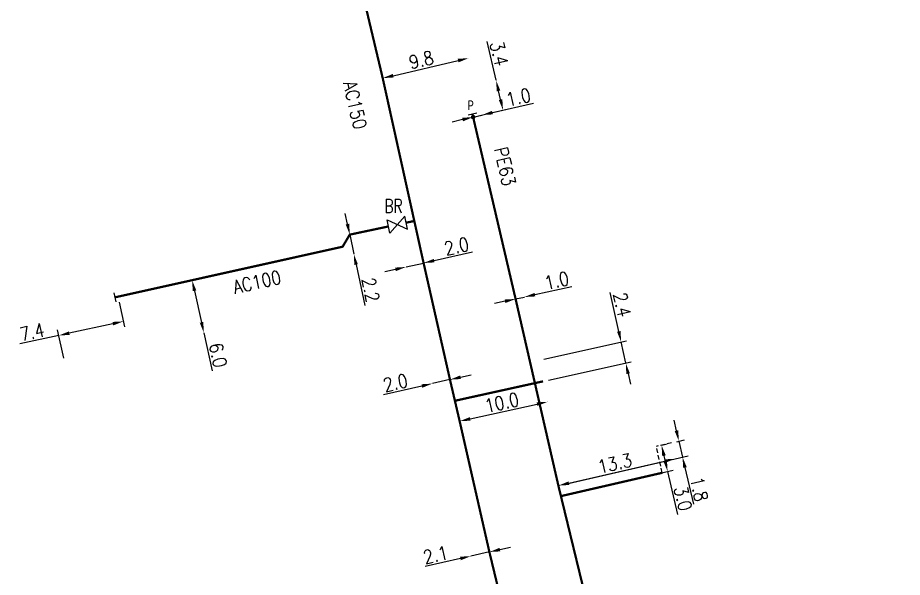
# Model space of a CAD drawing. Header units: millimetres. Extents: x 149999 to 151007, y 125999 to 127005.
# Drawn here: x 150750.8 to 150849, y 126848.6 to 126910.7 of the extents above; entities that cross this region are included whole.
import ezdxf
from ezdxf.enums import TextEntityAlignment as Align

# ---------------------------------------------------------------- set-up
doc = ezdxf.new("R2010")
doc.units = ezdxf.units.MM
doc.header["$PDMODE"] = 34
for name, pattern in [('DASHED', [0.75, 0.5, -0.25]), ('L_100_PE', [14, 10, -1.5, 1, -1.5]), ('L_25_AP', [2000, 1000, 1000])]:
    doc.linetypes.add(name, pattern=pattern)
doc.layers.get('0').update_dxf_attribs({"linetype": 'CONTINUOUS'})
doc.layers.get('DEFPOINTS').update_dxf_attribs({"linetype": 'CONTINUOUS'})
for name, color, linetype in [('L_140', 3, 'CONTINUOUS'), ('L_300', 7, 'CONTINUOUS'), ('L_340', 7, 'CONTINUOUS')]:
    doc.layers.add(name, color=color, linetype=linetype)
doc.layers.add('L_170', color=7, linetype='CONTINUOUS', plot=False)
doc.styles.add('G_ROMANS', font='ROMANS.SHX', dxfattribs={"width": 0.75})
doc.styles.get("Standard").update_dxf_attribs({"font": 'romans.shx', "width": 0.85})
doc.dimstyles.get("Standard").update_dxf_attribs({"dimtxt": 1.5, "dimasz": 1.2, "dimexe": 0.625, "dimexo": 0.625, "dimgap": 0.25, "dimtad": 1, "dimdec": 1, "dimzin": 0, "dimdsep": 46, "dimtxsty": 'Standard', "dimcen": -0.5, "dimadec": 0, "dimazin": 0, "dimtfac": 1, "dimtdec": 1, "dimtmove": 0, "dimatfit": 3, "dimfxl": 0, "dimtolj": 1, "dimtzin": 0, "dimarcsym": 0})

# ---------------------------------------------------------------- blocks, each defined once
blk = doc.blocks.new('L_340_07')
at = {"color": 0, "linetype": 'Continuous', "const_width": 0.25, "flags": 128}
blk.add_lwpolyline([(0, 0), (0.35, 0)], dxfattribs=at)
at = {"color": 0, "linetype": 'Continuous', "flags": 128}
blk.add_lwpolyline([(0.35, -0.5), (0.35, 0.5)], dxfattribs=at)
at = {"color": 0, "linetype": 'Continuous', "width": 0.75, "flags": 3}
for tag, p in [('DEF_LEG', (0.723, -3.465)), ('DEF_COUP', (0.723, -5.965)), ('DEF_TYPE', (0.723, -8.465))]:
    blk.add_attdef(tag, text='', height=1.2, dxfattribs=at).set_placement(p, align=Align.MIDDLE)
blk = doc.blocks.new('L_300_03')
at = {"color": 0, "linetype": 'Continuous', "flags": 128}
blk.add_lwpolyline([(-1, 0.75), (1, -0.75), (1, 0.75), (-1, -0.75), (-1, 0.75)], dxfattribs=at)
at = {"color": 0, "linetype": 'Continuous', "width": 0.75}
blk.add_attdef('NUM', text='', height=1.5, dxfattribs=at).set_placement((0, 2.1), align=Align.MIDDLE_CENTER)
at = {"color": 0, "linetype": 'Continuous', "width": 0.75, "flags": 3}
for tag, p in [('DEF_LEG', (0, -5)), ('DEF_COUP', (0, -7.5)), ('DEF_TYPE', (0, -10))]:
    blk.add_attdef(tag, text='', height=1.2, dxfattribs=at).set_placement(p, align=Align.MIDDLE)
blk = doc.blocks.new('*D581')
at = {"layer": 'DEFPOINTS', "color": 0, "linetype": 'Continuous', "transparency": 16777216}
for p in [(150800.862, 126906.223), (150800.862, 126906.223), (150791.317, 126904.004)]:
    blk.add_point(p, dxfattribs=at)
at = {"layer": 'L_140', "color": 0, "linetype": 'Continuous', "lineweight": -2, "transparency": 16777216}
blk.add_line((150792.486, 126904.275), (150799.694, 126905.951), dxfattribs=at)
at = {"layer": 'L_140', "color": 0, "linetype": 'Continuous', "transparency": 16777216}
for points in [[(150799.648, 126906.146), (150799.739, 126905.756), (150800.862, 126906.223)], [(150792.441, 126904.47), (150792.531, 126904.081), (150791.317, 126904.004)]]:
    blk.add_solid(points, dxfattribs=at)
at = {"layer": 'L_140', "color": 0, "linetype": 'Continuous', "transparency": 16777216, "insert": (150795.598, 126906.025), "char_height": 1.5, "attachment_point": 5, "rotation": 13.08681}
blk.add_mtext('\\A1;9.8', dxfattribs=at)
blk = doc.blocks.new('*D583')
at = {"layer": 'DEFPOINTS', "color": 0, "linetype": 'Continuous', "transparency": 16777216}
for p in [(150795.857, 126883.476), (150793.907, 126883.035), (150793.907, 126883.035)]:
    blk.add_point(p, dxfattribs=at)
at = {"layer": 'L_140', "color": 0, "linetype": 'Continuous', "lineweight": -2, "transparency": 16777216}
for p, q in [((150797.028, 126883.741), (150801.291, 126884.705)), ((150793.907, 126883.035), (150795.857, 126883.476)), ((150792.736, 126882.77), (150791.566, 126882.505))]:
    blk.add_line(p, q, dxfattribs=at)
at = {"layer": 'L_140', "color": 0, "linetype": 'Continuous', "transparency": 16777216}
for points in [[(150796.984, 126883.936), (150797.072, 126883.546), (150795.857, 126883.476)], [(150792.692, 126882.965), (150792.78, 126882.575), (150793.907, 126883.035)]]:
    blk.add_solid(points, dxfattribs=at)
at = {"layer": 'L_140', "color": 0, "linetype": 'Continuous', "transparency": 16777216, "insert": (150799.524, 126885.331), "char_height": 1.5, "attachment_point": 5, "rotation": 12.74817}
blk.add_mtext('\\A1;2.0', dxfattribs=at)
blk = doc.blocks.new('*D585')
at = {"layer": 'DEFPOINTS', "color": 0, "linetype": 'Continuous', "transparency": 16777216}
for p in [(150801.116, 126850.93), (150801.116, 126850.93), (150803.165, 126851.389)]:
    blk.add_point(p, dxfattribs=at)
at = {"layer": 'L_140', "color": 0, "linetype": 'Continuous', "lineweight": -2, "transparency": 16777216}
for p, q in [((150804.336, 126851.652), (150805.507, 126851.914)), ((150803.165, 126851.389), (150801.116, 126850.93)), ((150799.945, 126850.668), (150796.035, 126849.791))]:
    blk.add_line(p, q, dxfattribs=at)
at = {"layer": 'L_140', "color": 0, "linetype": 'Continuous', "transparency": 16777216}
for points in [[(150804.292, 126851.847), (150804.38, 126851.457), (150803.165, 126851.389)], [(150799.901, 126850.863), (150799.989, 126850.473), (150801.116, 126850.93)]]:
    blk.add_solid(points, dxfattribs=at)
at = {"layer": 'L_140', "color": 0, "linetype": 'Continuous', "transparency": 16777216, "insert": (150797.186, 126851.074), "char_height": 1.5, "attachment_point": 5, "rotation": 12.6322}
blk.add_mtext('\\A1;2.1', dxfattribs=at)
blk = doc.blocks.new('*D586')
at = {"layer": 'DEFPOINTS', "color": 0, "linetype": 'Continuous', "transparency": 16777216}
for p in [(150798.787, 126870.525), (150796.837, 126870.084), (150796.837, 126870.084)]:
    blk.add_point(p, dxfattribs=at)
at = {"layer": 'L_140', "color": 0, "linetype": 'Continuous', "lineweight": -2, "transparency": 16777216}
for p, q in [((150798.787, 126870.525), (150796.837, 126870.084)), ((150799.958, 126870.79), (150801.128, 126871.055)), ((150795.666, 126869.819), (150791.403, 126868.854))]:
    blk.add_line(p, q, dxfattribs=at)
at = {"layer": 'L_140', "color": 0, "linetype": 'Continuous', "transparency": 16777216}
for points in [[(150799.914, 126870.985), (150800.002, 126870.595), (150798.787, 126870.525)], [(150795.622, 126870.014), (150795.71, 126869.624), (150796.837, 126870.084)]]:
    blk.add_solid(points, dxfattribs=at)
at = {"layer": 'L_140', "color": 0, "linetype": 'Continuous', "transparency": 16777216, "insert": (150792.729, 126870.18), "char_height": 1.5, "attachment_point": 5, "rotation": 12.74817}
blk.add_mtext('\\A1;2.0', dxfattribs=at)
blk = doc.blocks.new('*D588')
at = {"layer": 'DEFPOINTS', "color": 0, "linetype": 'Continuous', "transparency": 16777216}
for p in [(150809.628, 126868.064), (150809.628, 126868.064), (150799.863, 126865.91)]:
    blk.add_point(p, dxfattribs=at)
at = {"layer": 'L_140', "color": 0, "linetype": 'Continuous', "lineweight": -2, "transparency": 16777216}
blk.add_line((150801.034, 126866.168), (150808.456, 126867.806), dxfattribs=at)
at = {"layer": 'L_140', "color": 0, "linetype": 'Continuous', "transparency": 16777216}
for points in [[(150808.413, 126868.001), (150808.499, 126867.61), (150809.628, 126868.064)], [(150800.991, 126866.364), (150801.077, 126865.973), (150799.863, 126865.91)]]:
    blk.add_solid(points, dxfattribs=at)
at = {"layer": 'L_140', "color": 0, "linetype": 'Continuous', "transparency": 16777216, "insert": (150804.545, 126867.967), "char_height": 1.5, "attachment_point": 5, "rotation": 12.44093}
blk.add_mtext('\\A1;10.0', dxfattribs=at)
blk = doc.blocks.new('*D596')
at = {"layer": 'DEFPOINTS', "color": 0, "linetype": 'Continuous', "transparency": 16777216}
for p in [(150802.333, 126899.901), (150802.333, 126899.901), (150801.359, 126899.674)]:
    blk.add_point(p, dxfattribs=at)
at = {"layer": 'L_300', "color": 0, "linetype": 'Continuous', "lineweight": -2, "transparency": 16777216}
for p, q in [((150803.502, 126900.173), (150808.074, 126901.237)), ((150801.359, 126899.674), (150802.333, 126899.901)), ((150800.19, 126899.402), (150799.021, 126899.13))]:
    blk.add_line(p, q, dxfattribs=at)
at = {"layer": 'L_300', "color": 0, "linetype": 'Continuous', "transparency": 16777216}
for points in [[(150803.456, 126900.368), (150803.547, 126899.978), (150802.333, 126899.901)], [(150800.145, 126899.597), (150800.235, 126899.208), (150801.359, 126899.674)]]:
    blk.add_solid(points, dxfattribs=at)
at = {"layer": 'L_300', "color": 0, "linetype": 'Continuous', "transparency": 16777216, "insert": (150806.391, 126901.872), "char_height": 1.5, "attachment_point": 5, "rotation": 13.09772}
blk.add_mtext('\\A1;1.0', dxfattribs=at)
blk = doc.blocks.new('*D597')
at = {"layer": 'DEFPOINTS', "color": 0, "linetype": 'Continuous', "transparency": 16777216}
for p in [(150803.91, 126903.759), (150803.91, 126903.759), (150801.359, 126899.674)]:
    blk.add_point(p, dxfattribs=at)
at = {"layer": 'L_300', "color": 0, "linetype": 'Continuous', "lineweight": -2, "transparency": 16777216}
for p, q in [((150803.91, 126903.759), (150802.905, 126908.075)), ((150804.408, 126901.616), (150804.182, 126902.59)), ((150801.968, 126899.816), (150805.289, 126900.589))]:
    blk.add_line(p, q, dxfattribs=at)
at = {"layer": 'L_300', "color": 0, "linetype": 'Continuous', "transparency": 16777216}
for points in [[(150804.377, 126902.635), (150803.987, 126902.544), (150803.91, 126903.759)], [(150804.603, 126901.661), (150804.214, 126901.57), (150804.68, 126900.447)]]:
    blk.add_solid(points, dxfattribs=at)
at = {"layer": 'L_300', "color": 0, "linetype": 'Continuous', "transparency": 16777216, "insert": (150804.246, 126906.728), "char_height": 1.5, "attachment_point": 5, "rotation": 283.09772}
blk.add_mtext('\\A1;3.4', dxfattribs=at)
blk = doc.blocks.new('*D598')
at = {"layer": 'DEFPOINTS', "color": 0, "linetype": 'Continuous', "transparency": 16777216}
for p in [(150823.382, 126863.496), (150824.21, 126863.687), (150810.826, 126858.757)]:
    blk.add_point(p, dxfattribs=at)
at = {"layer": 'L_140', "color": 0, "linetype": 'Continuous', "lineweight": -2, "transparency": 16777216}
for p, q in [((150823.941, 126864.857), (150823.671, 126866.026)), ((150823.991, 126863.637), (150824.819, 126863.828)), ((150824.21, 126863.687), (150824.614, 126861.933)), ((150811.435, 126858.897), (150825.223, 126862.073)), ((150824.884, 126860.764), (150825.824, 126856.681))]:
    blk.add_line(p, q, dxfattribs=at)
at = {"layer": 'L_140', "color": 0, "linetype": 'Continuous', "transparency": 16777216}
for points in [[(150824.136, 126864.901), (150823.746, 126864.812), (150824.21, 126863.687)], [(150825.079, 126860.809), (150824.689, 126860.719), (150824.614, 126861.933)]]:
    blk.add_solid(points, dxfattribs=at)
at = {"layer": 'L_140', "color": 0, "linetype": 'Continuous', "transparency": 16777216, "insert": (150826.463, 126858.362), "char_height": 1.5, "attachment_point": 5, "rotation": 282.9735}
blk.add_mtext('\\A1;1.8', dxfattribs=at)
blk = doc.blocks.new('*D599')
at = {"layer": 'DEFPOINTS', "color": 0, "linetype": 'Continuous', "transparency": 16777216}
for p in [(150806.075, 126879.484), (150807.051, 126879.701), (150807.051, 126879.701)]:
    blk.add_point(p, dxfattribs=at)
at = {"layer": 'L_140', "color": 0, "linetype": 'Continuous', "lineweight": -2, "transparency": 16777216}
for p, q in [((150808.222, 126879.961), (150812.312, 126880.869)), ((150804.903, 126879.224), (150803.732, 126878.964)), ((150806.075, 126879.484), (150807.051, 126879.701))]:
    blk.add_line(p, q, dxfattribs=at)
at = {"layer": 'L_140', "color": 0, "linetype": 'Continuous', "transparency": 16777216}
for points in [[(150804.86, 126879.419), (150804.947, 126879.029), (150806.075, 126879.484)], [(150808.179, 126880.156), (150808.266, 126879.765), (150807.051, 126879.701)]]:
    blk.add_solid(points, dxfattribs=at)
at = {"layer": 'L_140', "color": 0, "linetype": 'Continuous', "transparency": 16777216, "insert": (150810.636, 126881.521), "char_height": 1.5, "attachment_point": 5, "rotation": 12.51628}
blk.add_mtext('\\A1;1.0', dxfattribs=at)
blk = doc.blocks.new('*D600')
at = {"layer": 'DEFPOINTS', "color": 0, "linetype": 'Continuous', "transparency": 16777216}
for p in [(150823.787, 126861.742), (150823.787, 126861.742), (150810.826, 126858.757)]:
    blk.add_point(p, dxfattribs=at)
at = {"layer": 'L_140', "color": 0, "linetype": 'Continuous', "lineweight": -2, "transparency": 16777216}
blk.add_line((150811.995, 126859.026), (150822.617, 126861.473), dxfattribs=at)
at = {"layer": 'L_140', "color": 0, "linetype": 'Continuous', "transparency": 16777216}
for points in [[(150822.572, 126861.668), (150822.662, 126861.278), (150823.787, 126861.742)], [(150811.95, 126859.221), (150812.04, 126858.831), (150810.826, 126858.757)]]:
    blk.add_solid(points, dxfattribs=at)
at = {"layer": 'L_140', "color": 0, "linetype": 'Continuous', "transparency": 16777216, "insert": (150817.082, 126861.224), "char_height": 1.5, "attachment_point": 5, "rotation": 12.9735}
blk.add_mtext('\\A1;13.3', dxfattribs=at)
blk = doc.blocks.new('*D282')
at = {"layer": 'DEFPOINTS', "color": 0, "linetype": 'Continuous', "transparency": 16777216}
for p in [(150787.656, 126886.625), (150788.112, 126884.472), (150788.112, 126884.472)]:
    blk.add_point(p, dxfattribs=at)
at = {"layer": 'L_140', "color": 0, "linetype": 'Continuous', "lineweight": -2, "transparency": 16777216}
for p, q in [((150787.407, 126887.799), (150787.159, 126888.973)), ((150787.656, 126886.625), (150788.112, 126884.472)), ((150788.36, 126883.298), (150789.325, 126878.745))]:
    blk.add_line(p, q, dxfattribs=at)
at = {"layer": 'L_140', "color": 0, "linetype": 'Continuous', "transparency": 16777216}
for points in [[(150787.603, 126887.84), (150787.212, 126887.757), (150787.656, 126886.625)], [(150788.556, 126883.34), (150788.165, 126883.257), (150788.112, 126884.472)]]:
    blk.add_solid(points, dxfattribs=at)
at = {"layer": 'L_140', "color": 0, "linetype": 'Continuous', "transparency": 16777216, "insert": (150789.975, 126880.504), "char_height": 1.5, "attachment_point": 5, "rotation": 281.95757}
blk.add_mtext('\\A1;2.2', dxfattribs=at)
blk = doc.blocks.new('*D283')
at = {"layer": 'DEFPOINTS', "color": 0, "linetype": 'Continuous', "transparency": 16777216}
for p in [(150761.924, 126879.74), (150755.341, 126875.43), (150756.026, 126872.282)]:
    blk.add_point(p, dxfattribs=at)
at = {"layer": 'L_340', "color": 0, "linetype": 'Continuous', "lineweight": -2, "transparency": 16777216}
for p, q in [((150762.057, 126879.129), (150762.655, 126876.383)), ((150761.35, 126876.738), (150756.513, 126875.685)), ((150755.341, 126875.43), (150751.01, 126874.487)), ((150755.893, 126872.893), (150755.208, 126876.04))]:
    blk.add_line(p, q, dxfattribs=at)
at = {"layer": 'L_340', "color": 0, "linetype": 'Continuous', "transparency": 16777216}
for points in [[(150761.307, 126876.934), (150761.392, 126876.543), (150762.522, 126876.994)], [(150756.471, 126875.88), (150756.556, 126875.49), (150755.341, 126875.43)]]:
    blk.add_solid(points, dxfattribs=at)
at = {"layer": 'L_340', "color": 0, "linetype": 'Continuous', "transparency": 16777216, "insert": (150752.376, 126875.808), "char_height": 1.5, "attachment_point": 5, "rotation": 12.28542}
blk.add_mtext('\\A1;7.4', dxfattribs=at)
blk = doc.blocks.new('*D284')
at = {"layer": 'DEFPOINTS', "color": 0, "linetype": 'Continuous', "transparency": 16777216}
for p in [(150770.153, 126881.569), (150771.455, 126875.712), (150771.455, 126875.712)]:
    blk.add_point(p, dxfattribs=at)
at = {"layer": 'L_140', "color": 0, "linetype": 'Continuous', "lineweight": -2, "transparency": 16777216}
for p, q in [((150770.414, 126880.398), (150771.195, 126876.883)), ((150771.455, 126875.712), (150772.391, 126871.504))]:
    blk.add_line(p, q, dxfattribs=at)
at = {"layer": 'L_140', "color": 0, "linetype": 'Continuous', "transparency": 16777216}
for points in [[(150770.609, 126880.441), (150770.219, 126880.354), (150770.153, 126881.569)], [(150771.39, 126876.927), (150771, 126876.84), (150771.455, 126875.712)]]:
    blk.add_solid(points, dxfattribs=at)
at = {"layer": 'L_140', "color": 0, "linetype": 'Continuous', "transparency": 16777216, "insert": (150773.03, 126873.239), "char_height": 1.5, "attachment_point": 5, "rotation": 282.53352}
blk.add_mtext('\\A1;6.0', dxfattribs=at)
blk = doc.blocks.new('*D740')
at = {"layer": 'DEFPOINTS', "color": 0, "linetype": 'Continuous', "transparency": 16777216}
for p in [(150817.795, 126874.707), (150808.609, 126872.681), (150809.126, 126870.337)]:
    blk.add_point(p, dxfattribs=at)
at = {"layer": 'L_170', "color": 0, "linetype": 'Continuous', "lineweight": -2, "transparency": 16777216}
for p, q in [((150817.536, 126875.879), (150816.581, 126880.207)), ((150809.22, 126872.816), (150818.405, 126874.842)), ((150818.312, 126872.364), (150817.795, 126874.707)), ((150809.737, 126870.472), (150818.922, 126872.498)), ((150818.57, 126871.192), (150818.829, 126870.02))]:
    blk.add_line(p, q, dxfattribs=at)
at = {"layer": 'L_170', "color": 0, "linetype": 'Continuous', "transparency": 16777216}
for points in [[(150817.732, 126875.922), (150817.341, 126875.836), (150817.795, 126874.707)], [(150818.766, 126871.235), (150818.375, 126871.149), (150818.312, 126872.364)]]:
    blk.add_solid(points, dxfattribs=at)
at = {"layer": 'L_170', "color": 0, "linetype": 'Continuous', "transparency": 16777216, "insert": (150817.906, 126878.845), "char_height": 1.5, "attachment_point": 5, "rotation": 282.44093}
blk.add_mtext('\\A1;2.4', dxfattribs=at)
blk = doc.blocks.new('*D741')
at = {"layer": 'DEFPOINTS', "color": 0, "linetype": 'Continuous', "transparency": 16777216}
for p in [(150821.695, 126863.108), (150822.286, 126863.244), (150811.11, 126857.591)]:
    blk.add_point(p, dxfattribs=at)
at = {"layer": 'L_170', "color": 0, "linetype": 'Continuous', "lineweight": -2, "transparency": 16777216}
for p, q in [((150822.304, 126863.248), (150822.895, 126863.384)), ((150822.556, 126862.075), (150822.69, 126861.49)), ((150811.719, 126857.731), (150823.569, 126860.461)), ((150822.96, 126860.321), (150824.057, 126855.559))]:
    blk.add_line(p, q, dxfattribs=at)
at = {"layer": 'L_170', "color": 0, "linetype": 'Continuous', "transparency": 16777216}
for points in [[(150822.751, 126862.12), (150822.361, 126862.03), (150822.286, 126863.244)], [(150822.885, 126861.535), (150822.495, 126861.445), (150822.96, 126860.321)]]:
    blk.add_solid(points, dxfattribs=at)
at = {"layer": 'L_170', "color": 0, "linetype": 'Continuous', "transparency": 16777216, "insert": (150824.675, 126857.329), "char_height": 1.5, "attachment_point": 5, "rotation": 282.9735}
blk.add_mtext('\\A1;3.0', dxfattribs=at)
blk = doc.blocks.new('L_300_12')
at = {"color": 0, "linetype": 'Continuous', "const_width": 0.248, "flags": 128}
blk.add_lwpolyline([(-0.126, 0, 1), (0.126, 0, 1)], format="xyb", close=True, dxfattribs=at)
at = {"linetype": 'Continuous', "style": 'G_ROMANS', "width": 0.75}
blk.add_attdef('P', text='', height=1, dxfattribs=at).set_placement((0, 1.331), align=Align.MIDDLE_CENTER)
at = {"color": 0, "linetype": 'Continuous', "width": 0.75, "flags": 3}
for tag, p in [('DEF_LEG', (0, -5)), ('DEF_COUP', (0, -7.5)), ('DEF_TYPE', (0, -10))]:
    blk.add_attdef(tag, text='', height=1.2, dxfattribs=at).set_placement(p, align=Align.MIDDLE)

msp = doc.modelspace()

# ---------------------------------------------------------------- linework, layer by layer
at = {"layer": 'L_140', "linetype": 'L_100_PE', "flags": 128}
msp.add_lwpolyline([(150848.898, 126649.215, 0.25, 0.25, 0), (150845.706, 126664.231, 0.25, 0.25, 0), (150845.706, 126664.231, 0.25, 0.25, 0), (150842.935, 126677.241, 0.25, 0.25, 0), (150841.501, 126684.11, 0.25, 0.25, 0), (150838.07, 126699.604, 0.25, 0.25, 0), (150835.538, 126710.95, 0.25, 0.25, 0), (150834.729, 126714.158, 0.25, 0.25, 0), (150831.173, 126729.64, 0.25, 0.25, 0), (150825.611, 126754.23, 0.25, 0.25, 0), (150825.025, 126756.944, 0.25, 0.25, 0), (150821.696, 126771.505, 0.25, 0.25, 0), (150817.558, 126790.107, 0.25, 0.25, 0), (150815.703, 126797.054, 0.25, 0.25, 0), (150812.851, 126809.899, 0.25, 0.25, 0), (150812.148, 126813.075, 0.25, 0.25, 0), (150811.287, 126816.556, 0.25, 0.25, 0), (150806.36, 126838.122, 0.25, 0.25, 0), (150803.165, 126851.389, 0.25, 0.25, 0), (150799.863, 126865.91, 0.25, 0.25, 0), (150798.787, 126870.525, 0.25, 0.25, 0), (150795.857, 126883.476, 0.25, 0.25, 0), (150794.825, 126888.143, 0.25, 0.25, 0), (150791.317, 126904.004, 0.25, 0.25, 0), (150787.851, 126918.596, 0.25, 0.25, 0), (150785.851, 126927.726, 0.25, 0.25, 0), (150784.699, 126932.224, 0.25, 0.25, 0), (150783.239, 126938.249, 0.25, 0.25, 0), (150781.534, 126945.378, 0.25, 0.25, 0), (150779.386, 126954.955, 0.25, 0.25, 0), (150777.88, 126961.532, 0.25, 0.25, 0), (150776.724, 126966.69, 0.25, 0.25, 0), (150772.657, 126984.42, 0.25, 0.25, 0), (150770.084, 126995.458, 0.25, 0.25, 0), (150769.466, 126998.114, 0.25, 0.25, 0), (150769.009, 127000, 0, 0, 0)], format="xyseb", dxfattribs=at)
at = {"layer": 'L_140', "linetype": 'L_100_PE'}
msp.add_lwpolyline([(150801.359, 126899.674, 0.25, 0.25, 0), (150806.075, 126879.484, 0.25, 0.25, 0), (150810.826, 126858.757, 0.25, 0.25, 0), (150818.177, 126828.541, 0.25, 0.25, 0), (150819.221, 126827.545, 0.25, 0.25, 0), (150820.714, 126821.037, 0.25, 0.25, 0), (150821.79, 126816.299, 0.25, 0.25, 0), (150822.497, 126813.158, 0.25, 0.25, 0), (150822.826, 126811.697, 0.25, 0.25, 0), (150823.511, 126808.664, 0.25, 0.25, 0), (150824.01, 126806.436, 0.25, 0.25, 0), (150824.559, 126804.217, 0.25, 0.25, 0), (150824.559, 126804.217, 0.25, 0.25, 0), (150828.061, 126789.112, 0, 0, 0)], format="xyseb", dxfattribs=at)
at = {"layer": 'L_140', "linetype": 'L_25_AP', "const_width": 0.25, "flags": 128}
for points in [[(150794.825, 126888.143), (150793.918, 126887.951)], [(150791.966, 126887.537), (150787.656, 126886.625), (150786.866, 126885.284), (150770.153, 126881.569), (150761.924, 126879.74)]]:
    msp.add_lwpolyline(points, dxfattribs=at)
at = {"layer": 'L_170', "linetype": 'Continuous', "const_width": 0.25, "flags": 128}
for points in [[(150799.35, 126868.181), (150809.126, 126870.337)], [(150811.11, 126857.591), (150822.368, 126860.184)]]:
    msp.add_lwpolyline(points, dxfattribs=at)
at = {"layer": 'L_170', "linetype": 'DASHED', "flags": 128}
for points in [[(150823.382, 126863.496), (150821.695, 126863.108)], [(150822.366, 126860.195), (150821.695, 126863.108)]]:
    msp.add_lwpolyline(points, dxfattribs=at)

# ---------------------------------------------------------------- block references
at = {"layer": 'L_300'}
ref = msp.add_blockref('L_300_12', (150801.359, 126899.674), dxfattribs=dict(at, rotation=283.1468995529861))
ref.add_attrib('P', 'P', dxfattribs={"layer": '0', "linetype": 'Continuous', "height": 1, "style": 'G_ROMANS', "width": 0.75}).set_placement((150801.079, 126900.966), align=Align.MIDDLE_CENTER)
ref = msp.add_blockref('L_300_03', (150792.942, 126887.744), dxfattribs=dict(at, rotation=11.95757304369388))
ref.add_attrib('NUM', 'BR', dxfattribs={"layer": '0', "color": 0, "linetype": 'Continuous', "height": 1.5, "width": 0.75}).set_placement((150792.507, 126889.799), align=Align.MIDDLE_CENTER)
at = {"layer": 'L_340'}
for p, rotation in [((150801.359, 126899.674), 103.1468995529109), ((150761.924, 126879.74), 192.5335222642076)]:
    msp.add_blockref('L_340_07', p, dxfattribs=dict(at, rotation=rotation))

# ---------------------------------------------------------------- texts
at = {"layer": 'L_140', "linetype": 'Continuous', "width": 0.85}
for s, rotation, p in [('AC150', 283.27773, (150786.897, 126903.461)), ('PE63', 283.09772, (150803.68, 126896.144)), ('AC100', 12.53352, (150774.874, 126880.05))]:
    msp.add_text(s, height=1.5, rotation=rotation, dxfattribs=at).set_placement(p)

# ---------------------------------------------------------------- dimensions: what is measured, and where the dimension line sits
at = {"layer": 'L_140', "linetype": 'Continuous'}
for base, p1, p2, angle, picture, middle in [((150800.862, 126906.223), (150791.317, 126904.004), (150800.862, 126906.223), 193.08681, '*D581', (150795.824, 126905.051)), ((150788.112, 126884.472), (150787.656, 126886.625), (150788.112, 126884.472), 101.95757, '*D282', (150788.996, 126880.296)), ((150793.907, 126883.035), (150795.857, 126883.476), (150793.907, 126883.035), 12.74817, '*D583', (150799.745, 126884.355)), ((150807.051, 126879.701), (150806.075, 126879.484), (150807.051, 126879.701), 192.51628, '*D599', (150810.853, 126880.545)), ((150771.455, 126875.712), (150770.153, 126881.569), (150771.455, 126875.712), 102.53352, '*D284', (150772.053, 126873.022)), ((150796.837, 126870.084), (150798.787, 126870.525), (150796.837, 126870.084), 12.74817, '*D586', (150792.949, 126869.204)), ((150809.628, 126868.064), (150799.863, 126865.91), (150809.628, 126868.064), 192.44093, '*D588', (150804.76, 126866.99)), ((150824.21, 126863.687), (150810.826, 126858.757), (150823.382, 126863.496), 282.9735, '*D598', (150825.489, 126858.138)), ((150823.787, 126861.742), (150810.826, 126858.757), (150823.787, 126861.742), 192.9735, '*D600', (150817.306, 126860.25)), ((150801.116, 126850.93), (150803.165, 126851.389), (150801.116, 126850.93), 12.6322, '*D585', (150797.405, 126850.098))]:
    dim = msp.add_linear_dim(base=base, p1=p1, p2=p2, angle=angle, dimstyle='Standard', dxfattribs=at)
    dim.commit()
    dim.dimension.update_dxf_attribs({"geometry": picture, "text_midpoint": middle, "dimtype": 160})
at = {"layer": 'L_170', "linetype": 'Continuous'}
for base, p1, p2, angle, picture, middle in [((150817.795, 126874.707), (150809.126, 126870.337), (150808.609, 126872.681), 282.44093, '*D740', (150816.93, 126878.629)), ((150822.286, 126863.244), (150811.11, 126857.591), (150821.695, 126863.108), 282.9735, '*D741', (150823.701, 126857.105))]:
    dim = msp.add_linear_dim(base=base, p1=p1, p2=p2, angle=angle, dimstyle='Standard', dxfattribs=at)
    dim.commit()
    dim.dimension.update_dxf_attribs({"geometry": picture, "text_midpoint": middle, "dimtype": 160})
at = {"layer": 'L_300', "linetype": 'Continuous'}
for base, p2, angle, picture, middle in [((150803.91, 126903.759), (150803.91, 126903.759), 283.09772, '*D597', (150803.272, 126906.501)), ((150802.333, 126899.901), (150802.333, 126899.901), 193.09772, '*D596', (150806.618, 126900.898))]:
    dim = msp.add_linear_dim(base=base, p1=(150801.359, 126899.674), p2=p2, angle=angle, dimstyle='Standard', dxfattribs=at)
    dim.commit()
    dim.dimension.update_dxf_attribs({"geometry": picture, "text_midpoint": middle, "dimtype": 160})
at = {"layer": 'L_340', "linetype": 'Continuous'}
dim = msp.add_linear_dim(base=(150755.341, 126875.43), p1=(150761.924, 126879.74), p2=(150756.026, 126872.282), angle=12.28542, dimstyle='Standard', dxfattribs=at)
dim.commit()
dim.dimension.update_dxf_attribs({"geometry": '*D283', "text_midpoint": (150752.589, 126874.831), "dimtype": 160})

doc.saveas('drawing.dxf')
